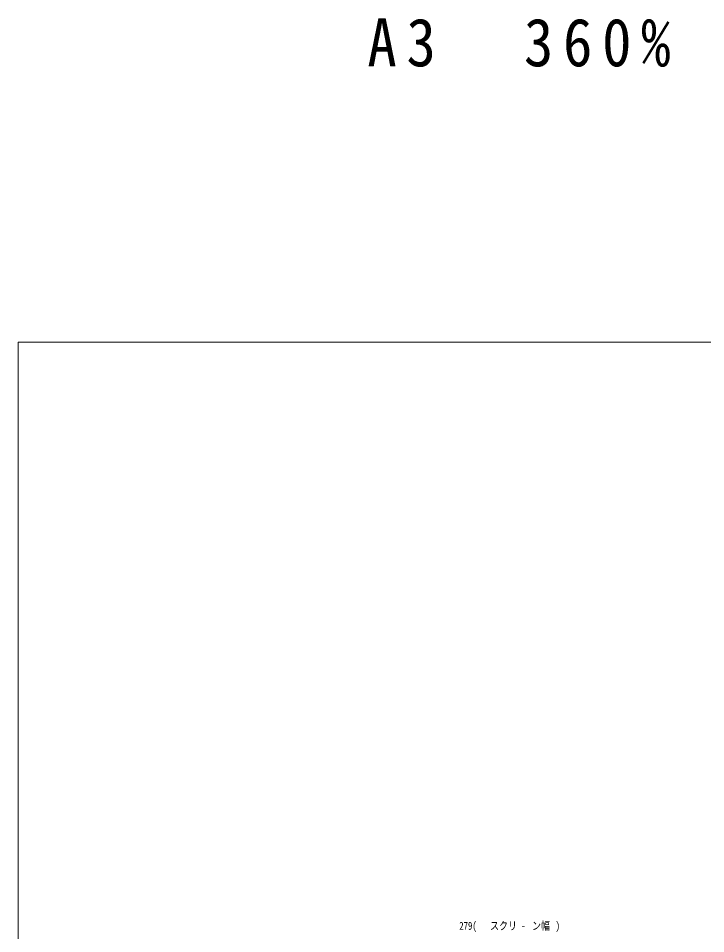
# Model space of a CAD drawing. Units: millimetres at full size. Extents: x -5218 to 5218, y -4308 to 3712.
# Drawn here: x -5218 to -3958, y 1910 to 3587 of the extents above; entities that cross this region are included whole.
import ezdxf
from ezdxf.enums import TextEntityAlignment as Align

# ---------------------------------------------------------------- set-up
doc = ezdxf.new("R2010")
doc.units = ezdxf.units.MM
doc.header["$LTSCALE"] = 1.2
doc.layers.add('0-0_Defpoints', color=3, linetype='Continuous', lineweight=9)
doc.layers.add('0-C_07_寸法線', color=3, linetype='Continuous', lineweight=9)
doc.layers.add('0-F', color=7, linetype='Continuous')
doc.styles.add('ＭＳ ゴシック', font='')
doc.styles.add('ＭＳ Ｐゴシック', font='')
doc.styles.get('ＭＳ ゴシック').set_extended_font_data('MS Gothic')
doc.styles.get('ＭＳ Ｐゴシック').set_extended_font_data('MS PGothic')

msp = doc.modelspace()

# ---------------------------------------------------------------- linework, layer by layer
at = {"layer": '0-0_Defpoints'}
msp.add_lwpolyline([(-863.131, -64.453), (-5217.573, -64.453), (-5217.573, 2993.589), (-863.131, 2993.589)], close=True, dxfattribs=at)

# ---------------------------------------------------------------- texts
at = {"layer": '0-C_07_寸法線', "color": 134, "width": 0.8}
for s, style, p in [('279(', 'ＭＳ ゴシック', (-4409.478, 1912.594)), ('スクリ', 'ＭＳ Ｐゴシック', (-4353.097, 1912.594)), ('ン幅', 'ＭＳ Ｐゴシック', (-4276.216, 1912.594)), (')', 'ＭＳ ゴシック', (-4232.872, 1912.594)), ('-', 'ＭＳ ゴシック', (-4296.025, 1912.594))]:
    msp.add_text(s, height=14.66, dxfattribs=dict(at, style=style)).set_placement(p, align=Align.BOTTOM_LEFT)
at = {"layer": '0-F', "insert": (-4577.959, 3497.733), "char_height": 87.97, "attachment_point": 7, "style": 'ＭＳ ゴシック'}
msp.add_mtext('\\T1.33;\\W0.9;A3\u3000360%', dxfattribs=at)

doc.saveas('drawing.dxf')
